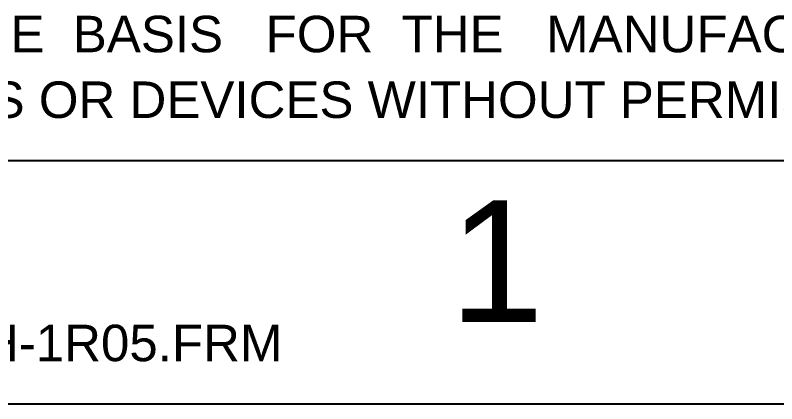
# Model space of a CAD drawing. Header units: millimetres. Extents: x -159 to 198, y 0 to 225.
# Drawn here: x 19 to 39.85, y 0 to 10.65 of the extents above; entities that cross this region are included whole.
import ezdxf
from ezdxf.enums import TextEntityAlignment as Align

# ---------------------------------------------------------------- set-up
doc = ezdxf.new("R2010")
doc.units = ezdxf.units.MM
doc.header["$LTSCALE"] = 10.89
doc.layers.add('12_COIN_DXF_FORMAT', color=7, linetype='CONTINUOUS')
doc.styles.add('TEXTSTYLE_2', font='arial.ttf')

msp = doc.modelspace()

# ---------------------------------------------------------------- linework, layer by layer
at = {"layer": '12_COIN_DXF_FORMAT', "color": 3, "linetype": 'Continuous'}
msp.add_line((8, 6.667), (191.333, 6.667), dxfattribs=at)
at = {"layer": '12_COIN_DXF_FORMAT', "color": 4, "linetype": 'Continuous'}
msp.add_line((0, 0), (198, 0), dxfattribs=at)

# ---------------------------------------------------------------- texts
at = {"layer": '12_COIN_DXF_FORMAT', "color": 2, "linetype": 'Continuous', "style": 'TEXTSTYLE_2'}
for s, p in [('USED   AS   THE  BASIS   FOR  THE   MANUFACTURE   OR   SELL  OF ', (8.933, 9.633)), ('APPARATUSES OR DEVICES WITHOUT PERMISSION. ', (8.933, 7.833)), ('FRAME NAME: DF-MEA4H-1R05.FRM', (1.868, 1.167))]:
    msp.add_text(s, height=1, dxfattribs=at).set_placement(p)
msp.add_text('1', height=3.333, dxfattribs=at).set_placement((32.179, 2.244), align=Align.CENTER)

doc.saveas('drawing.dxf')
